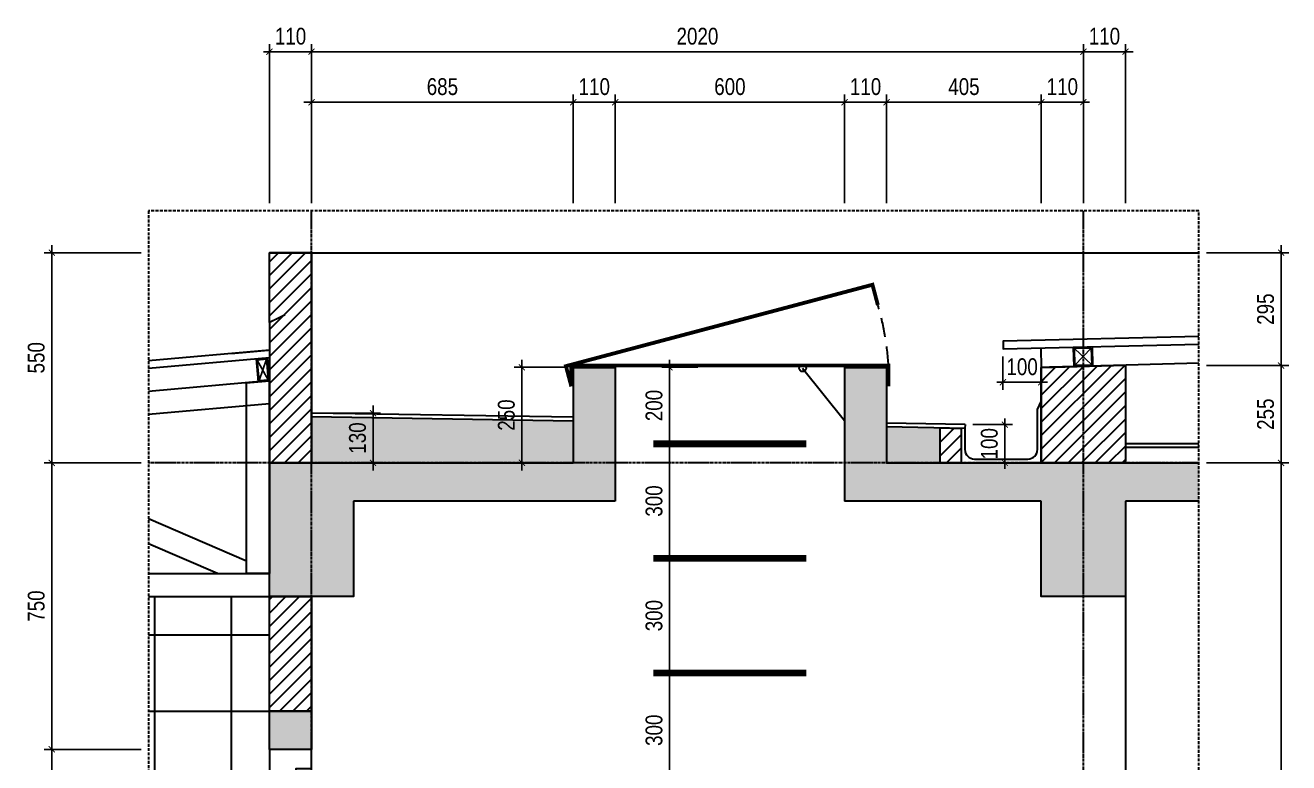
# Model space of a CAD drawing. Header units: millimetres. Extents: x -82962 to 19744, y -138000 to 4535.
# Drawn here: x -7591 to -4284, y -126173 to -124242 of the extents above; entities that cross this region are included whole.
import ezdxf

# ---------------------------------------------------------------- set-up
doc = ezdxf.new("R2010")
doc.units = ezdxf.units.MM
doc.header["$LTSCALE"] = 1000
doc.header["$MEASUREMENT"] = 0
doc.header["$PDMODE"] = 3
doc.linetypes.add('CENTER2', pattern=[1.125, 0.75, -0.125, 0.125, -0.125])
doc.linetypes.add('HIDDEN', pattern=[0.375, 0.25, -0.125])
doc.layers.get('0').update_dxf_attribs({"lineweight": 30})
doc.layers.get('DEFPOINTS').update_dxf_attribs({"color": 4, "lineweight": 30})
doc.layers.add('net-vatlieu', color=250, linetype='Continuous')
doc.layers.add('THEP', color=30, linetype='Continuous')
doc.layers.add('THAY', color=4, linetype='Continuous', lineweight=30)
doc.styles.add('dim', font='arial.ttf', dxfattribs={"width": 0.8})
doc.dimstyles.new('1-100-100', dxfattribs={"dimscale": 0, "dimtxt": 2.2, "dimasz": 0.8, "dimexe": 1, "dimexo": 1, "dimgap": 0.9, "dimtad": 1, "dimdec": 0, "dimzin": 0, "dimdsep": 46, "dimtxsty": 'dim', "dimblk1": 'ARCHTICK', "dimblk2": 'ARCHTICK', "dimsah": 1, "dimcen": 1, "dimdle": 1, "dimclrd": 256, "dimclre": 256, "dimclrt": 1, "dimadec": 0, "dimazin": 0, "dimtfac": 0.0001, "dimtdec": 0, "dimtix": 1, "dimtmove": 2, "dimatfit": 3, "dimldrblk": 'DOT', "dimfxl": 100, "dimtolj": 1, "dimtzin": 0, "dimarcsym": 0})

# ---------------------------------------------------------------- blocks, each defined once
blk = doc.blocks.new('50x50')
at = {"layer": 'net-vatlieu', "ltscale": 0.2}
for points in [[(-106111.3, -122592.4), (-106067.3, -122636.4)], [(-106067.3, -122592.4), (-106111.3, -122636.4)]]:
    blk.add_lwpolyline(points, dxfattribs=at)
at = {"layer": 'THEP', "ltscale": 0.2}
blk.add_lwpolyline([(-106114.3, -122639.4), (-106114.3, -122589.4)], dxfattribs=at)
for points in [[(-106114.3, -122589.4), (-106064.3, -122589.4), (-106064.3, -122639.4), (-106114.3, -122639.4)], [(-106111.3, -122592.4), (-106067.3, -122592.4), (-106067.3, -122636.4), (-106111.3, -122636.4)]]:
    blk.add_lwpolyline(points, close=True, dxfattribs=at)
blk = doc.blocks.new('thep 30x60')
at = {"layer": 'net-vatlieu', "ltscale": 0.2}
for points in [[(-28682.6, -43525.4), (-28653.8, -43474)], [(-28677.7, -43471.8), (-28658.7, -43527.5)]]:
    blk.add_lwpolyline(points, dxfattribs=at)
at = {"layer": 'THEP', "ltscale": 0.2}
for points in [[(-28650.6, -43471.2), (-28680.5, -43468.6), (-28685.8, -43528.1), (-28655.9, -43530.8)], [(-28653.8, -43474), (-28677.7, -43471.8), (-28682.6, -43525.4), (-28658.7, -43527.5)]]:
    blk.add_lwpolyline(points, close=True, dxfattribs=at)
blk.add_lwpolyline([(-28656, -43531), (-28650.6, -43471.2)], dxfattribs=at)
blk = doc.blocks.new('_ARCHTICK')
at = {"color": 0, "linetype": 'ByBlock', "const_width": 0.15}
blk.add_lwpolyline([(-0.5, -0.5), (0.5, 0.5)], dxfattribs=at)
blk = doc.blocks.new('*D1108')
at = {"layer": 'DEFPOINTS', "color": 0, "ltscale": 0.2, "transparency": 16777216}
for p in [(-7521.4, -126137.7), (-7267.8, -126137.7), (-7267.8, -128337.7)]:
    blk.add_point(p, dxfattribs=at)
at = {"layer": 'THAY', "lineweight": -2, "ltscale": 0.2, "transparency": 16777216}
for p, q in [((-7521.4, -128357.7), (-7521.4, -126117.7)), ((-7287.8, -126137.7), (-7541.4, -126137.7)), ((-7287.8, -128337.7), (-7541.4, -128337.7))]:
    blk.add_line(p, q, dxfattribs=at)
at = {"layer": 'THAY', "lineweight": -2, "ltscale": 0.2, "transparency": 16777216, "xscale": 16.00000000000008, "yscale": 16.00000000000008, "zscale": 16.00000000000008}
for p, rotation in [((-7521.4, -126137.7), 90), ((-7521.4, -128337.7), 270)]:
    blk.add_blockref('_ARCHTICK', p, dxfattribs=dict(at, rotation=rotation))
at = {"layer": 'THAY', "color": 1, "ltscale": 0.2, "transparency": 16777216, "insert": (-7561.9, -127237.7), "char_height": 44, "attachment_point": 5, "rotation": 90, "style": 'dim'}
blk.add_mtext('\\A1;2200', dxfattribs=at)
blk = doc.blocks.new('_DOT')
at = {"color": 0, "linetype": 'ByBlock', "ltscale": 10}
blk.add_line((-0.5, 0), (-1, 0), dxfattribs=at)
at = {"color": 0, "linetype": 'ByBlock', "ltscale": 10, "const_width": 0.5}
blk.add_lwpolyline([(-0.25, 0, 1), (0.25, 0, 1)], format="xyb", close=True, dxfattribs=at)
blk = doc.blocks.new('*D1109')
at = {"layer": 'DEFPOINTS', "color": 0, "ltscale": 0.2, "transparency": 16777216}
for p in [(-7521.4, -125387.7), (-7267.8, -125387.7), (-7267.8, -126137.7)]:
    blk.add_point(p, dxfattribs=at)
at = {"layer": 'THAY', "lineweight": -2, "ltscale": 0.2, "transparency": 16777216}
for p, q in [((-7287.8, -125387.7), (-7541.4, -125387.7)), ((-7521.4, -126157.7), (-7521.4, -125367.7)), ((-7287.8, -126137.7), (-7541.4, -126137.7))]:
    blk.add_line(p, q, dxfattribs=at)
at = {"layer": 'THAY', "lineweight": -2, "ltscale": 0.2, "transparency": 16777216, "xscale": 16.00000000000008, "yscale": 16.00000000000008, "zscale": 16.00000000000008}
for p, rotation in [((-7521.4, -125387.7), 90), ((-7521.4, -126137.7), 270)]:
    blk.add_blockref('_ARCHTICK', p, dxfattribs=dict(at, rotation=rotation))
at = {"layer": 'THAY', "color": 1, "ltscale": 0.2, "transparency": 16777216, "insert": (-7561.9, -125762.7), "char_height": 44, "attachment_point": 5, "rotation": 90, "style": 'dim'}
blk.add_mtext('\\A1;750', dxfattribs=at)
blk = doc.blocks.new('*D1110')
at = {"layer": 'DEFPOINTS', "color": 0, "ltscale": 0.2, "transparency": 16777216}
for p in [(-7521.4, -124837.7), (-7267.8, -124837.7), (-7267.8, -125387.7)]:
    blk.add_point(p, dxfattribs=at)
at = {"layer": 'THAY', "lineweight": -2, "ltscale": 0.2, "transparency": 16777216}
for p, q in [((-7521.4, -125407.7), (-7521.4, -124817.7)), ((-7287.8, -124837.7), (-7541.4, -124837.7)), ((-7287.8, -125387.7), (-7541.4, -125387.7))]:
    blk.add_line(p, q, dxfattribs=at)
at = {"layer": 'THAY', "lineweight": -2, "ltscale": 0.2, "transparency": 16777216, "xscale": 16.00000000000008, "yscale": 16.00000000000008, "zscale": 16.00000000000008}
for p, rotation in [((-7521.4, -124837.7), 90), ((-7521.4, -125387.7), 270)]:
    blk.add_blockref('_ARCHTICK', p, dxfattribs=dict(at, rotation=rotation))
at = {"layer": 'THAY', "color": 1, "ltscale": 0.2, "transparency": 16777216, "insert": (-7561.9, -125112.7), "char_height": 44, "attachment_point": 5, "rotation": 90, "style": 'dim'}
blk.add_mtext('\\A1;550', dxfattribs=at)
blk = doc.blocks.new('*D1112')
at = {"layer": 'DEFPOINTS', "color": 0, "ltscale": 0.2, "transparency": 16777216}
for p in [(-4519.6, -125387.7), (-4304, -125387.7), (-4519.6, -128337.7)]:
    blk.add_point(p, dxfattribs=at)
at = {"layer": 'THAY', "lineweight": -2, "ltscale": 0.2, "transparency": 16777216}
for p, q in [((-4499.6, -125387.7), (-4284, -125387.7)), ((-4304, -128357.7), (-4304, -125367.7)), ((-4499.6, -128337.7), (-4284, -128337.7))]:
    blk.add_line(p, q, dxfattribs=at)
at = {"layer": 'THAY', "lineweight": -2, "ltscale": 0.2, "transparency": 16777216, "xscale": 16.00000000000008, "yscale": 16.00000000000008, "zscale": 16.00000000000008}
for p, rotation in [((-4304, -125387.7), 90), ((-4304, -128337.7), 270)]:
    blk.add_blockref('_ARCHTICK', p, dxfattribs=dict(at, rotation=rotation))
at = {"layer": 'THAY', "color": 1, "ltscale": 0.2, "transparency": 16777216, "insert": (-4344.5, -126862.7), "char_height": 44, "attachment_point": 5, "rotation": 90, "style": 'dim'}
blk.add_mtext('\\A1;2950', dxfattribs=at)
blk = doc.blocks.new('*D1113')
at = {"layer": 'DEFPOINTS', "color": 0, "ltscale": 0.2, "transparency": 16777216}
for p in [(-4519.6, -125133), (-4304, -125133), (-4519.6, -125387.7)]:
    blk.add_point(p, dxfattribs=at)
at = {"layer": 'THAY', "lineweight": -2, "ltscale": 0.2, "transparency": 16777216}
for p, q in [((-4304, -125407.7), (-4304, -125113)), ((-4499.6, -125133), (-4284, -125133)), ((-4499.6, -125387.7), (-4284, -125387.7))]:
    blk.add_line(p, q, dxfattribs=at)
at = {"layer": 'THAY', "lineweight": -2, "ltscale": 0.2, "transparency": 16777216, "xscale": 16.00000000000008, "yscale": 16.00000000000008, "zscale": 16.00000000000008}
for p, rotation in [((-4304, -125133), 90), ((-4304, -125387.7), 270)]:
    blk.add_blockref('_ARCHTICK', p, dxfattribs=dict(at, rotation=rotation))
at = {"layer": 'THAY', "color": 1, "ltscale": 0.2, "transparency": 16777216, "insert": (-4344.5, -125260.4), "char_height": 44, "attachment_point": 5, "rotation": 90, "style": 'dim'}
blk.add_mtext('\\A1;255', dxfattribs=at)
blk = doc.blocks.new('*D1114')
at = {"layer": 'DEFPOINTS', "color": 0, "ltscale": 0.2, "transparency": 16777216}
for p in [(-5131.2, -125287.7), (-5027, -125287.7), (-5141.5, -125387.7)]:
    blk.add_point(p, dxfattribs=at)
at = {"layer": 'THAY', "lineweight": -2, "ltscale": 0.2, "transparency": 16777216}
for p, q in [((-5111.2, -125287.7), (-5007, -125287.7)), ((-5027, -125287.7), (-5027, -125271.7)), ((-5027, -125387.7), (-5027, -125287.7)), ((-5121.5, -125387.7), (-5007, -125387.7)), ((-5027, -125387.7), (-5027, -125403.7))]:
    blk.add_line(p, q, dxfattribs=at)
at = {"layer": 'THAY', "lineweight": -2, "ltscale": 0.2, "transparency": 16777216, "xscale": 16.00000000000008, "yscale": 16.00000000000008, "zscale": 16.00000000000008}
for p, rotation in [((-5027, -125287.7), 270), ((-5027, -125387.7), 90)]:
    blk.add_blockref('_ARCHTICK', p, dxfattribs=dict(at, rotation=rotation))
at = {"layer": 'THAY', "color": 1, "ltscale": 0.2, "transparency": 16777216, "insert": (-5067.5, -125337.7), "char_height": 44, "attachment_point": 5, "rotation": 90, "style": 'dim'}
blk.add_mtext('\\A1;100', dxfattribs=at)
blk = doc.blocks.new('*D1115')
at = {"layer": 'DEFPOINTS', "color": 0, "ltscale": 0.2, "transparency": 16777216}
for p in [(-6839.5, -125257.8), (-6680.6, -125257.8), (-6841.5, -125387.7)]:
    blk.add_point(p, dxfattribs=at)
at = {"layer": 'THAY', "lineweight": -2, "ltscale": 0.2, "transparency": 16777216}
for p, q in [((-6819.5, -125257.8), (-6660.6, -125257.8)), ((-6680.6, -125407.7), (-6680.6, -125237.8)), ((-6821.5, -125387.7), (-6660.6, -125387.7))]:
    blk.add_line(p, q, dxfattribs=at)
at = {"layer": 'THAY', "lineweight": -2, "ltscale": 0.2, "transparency": 16777216, "xscale": 16.00000000000008, "yscale": 16.00000000000008, "zscale": 16.00000000000008}
for p, rotation in [((-6680.6, -125257.8), 90), ((-6680.6, -125387.7), 270)]:
    blk.add_blockref('_ARCHTICK', p, dxfattribs=dict(at, rotation=rotation))
at = {"layer": 'THAY', "color": 1, "ltscale": 0.2, "transparency": 16777216, "insert": (-6721.1, -125322.8), "char_height": 44, "attachment_point": 5, "rotation": 90, "style": 'dim'}
blk.add_mtext('\\A1;130', dxfattribs=at)
blk = doc.blocks.new('*D1123')
at = {"layer": 'DEFPOINTS', "color": 0, "ltscale": 0.2, "transparency": 16777216}
for p in [(-5904.5, -125937.7), (-5710.5, -125937.7), (-5710.5, -126237.7)]:
    blk.add_point(p, dxfattribs=at)
at = {"layer": 'THAY', "lineweight": -2, "ltscale": 0.2, "transparency": 16777216}
for p, q in [((-5904.5, -126257.7), (-5904.5, -125917.7)), ((-5730.5, -125937.7), (-5924.5, -125937.7)), ((-5730.5, -126237.7), (-5924.5, -126237.7))]:
    blk.add_line(p, q, dxfattribs=at)
at = {"layer": 'THAY', "lineweight": -2, "ltscale": 0.2, "transparency": 16777216, "xscale": 16.00000000000008, "yscale": 16.00000000000008, "zscale": 16.00000000000008}
for p, rotation in [((-5904.5, -125937.7), 90), ((-5904.5, -126237.7), 270)]:
    blk.add_blockref('_ARCHTICK', p, dxfattribs=dict(at, rotation=rotation))
at = {"layer": 'THAY', "color": 1, "ltscale": 0.2, "transparency": 16777216, "insert": (-5945, -126087.7), "char_height": 44, "attachment_point": 5, "rotation": 90, "style": 'dim'}
blk.add_mtext('\\A1;300', dxfattribs=at)
blk = doc.blocks.new('*D1124')
at = {"layer": 'DEFPOINTS', "color": 0, "ltscale": 0.2, "transparency": 16777216}
for p in [(-5904.5, -125637.7), (-5710.5, -125637.7), (-5710.5, -125937.7)]:
    blk.add_point(p, dxfattribs=at)
at = {"layer": 'THAY', "lineweight": -2, "ltscale": 0.2, "transparency": 16777216}
for p, q in [((-5904.5, -125957.7), (-5904.5, -125617.7)), ((-5730.5, -125637.7), (-5924.5, -125637.7)), ((-5730.5, -125937.7), (-5924.5, -125937.7))]:
    blk.add_line(p, q, dxfattribs=at)
at = {"layer": 'THAY', "lineweight": -2, "ltscale": 0.2, "transparency": 16777216, "xscale": 16.00000000000008, "yscale": 16.00000000000008, "zscale": 16.00000000000008}
for p, rotation in [((-5904.5, -125637.7), 90), ((-5904.5, -125937.7), 270)]:
    blk.add_blockref('_ARCHTICK', p, dxfattribs=dict(at, rotation=rotation))
at = {"layer": 'THAY', "color": 1, "ltscale": 0.2, "transparency": 16777216, "insert": (-5945, -125787.7), "char_height": 44, "attachment_point": 5, "rotation": 90, "style": 'dim'}
blk.add_mtext('\\A1;300', dxfattribs=at)
blk = doc.blocks.new('*D1125')
at = {"layer": 'DEFPOINTS', "color": 0, "ltscale": 0.2, "transparency": 16777216}
for p in [(-5904.5, -125337.7), (-5710.5, -125337.7), (-5710.5, -125637.7)]:
    blk.add_point(p, dxfattribs=at)
at = {"layer": 'THAY', "lineweight": -2, "ltscale": 0.2, "transparency": 16777216}
for p, q in [((-5904.5, -125657.7), (-5904.5, -125317.7)), ((-5730.5, -125337.7), (-5924.5, -125337.7)), ((-5730.5, -125637.7), (-5924.5, -125637.7))]:
    blk.add_line(p, q, dxfattribs=at)
at = {"layer": 'THAY', "lineweight": -2, "ltscale": 0.2, "transparency": 16777216, "xscale": 16.00000000000008, "yscale": 16.00000000000008, "zscale": 16.00000000000008}
for p, rotation in [((-5904.5, -125337.7), 90), ((-5904.5, -125637.7), 270)]:
    blk.add_blockref('_ARCHTICK', p, dxfattribs=dict(at, rotation=rotation))
at = {"layer": 'THAY', "color": 1, "ltscale": 0.2, "transparency": 16777216, "insert": (-5945, -125487.7), "char_height": 44, "attachment_point": 5, "rotation": 90, "style": 'dim'}
blk.add_mtext('\\A1;300', dxfattribs=at)
blk = doc.blocks.new('*D1126')
at = {"layer": 'DEFPOINTS', "color": 0, "ltscale": 0.2, "transparency": 16777216}
for p in [(-5904.5, -125137.7), (-5810.5, -125137.7), (-5710.5, -125337.7)]:
    blk.add_point(p, dxfattribs=at)
at = {"layer": 'THAY', "lineweight": -2, "ltscale": 0.2, "transparency": 16777216}
for p, q in [((-5904.5, -125357.7), (-5904.5, -125117.7)), ((-5830.5, -125137.7), (-5924.5, -125137.7)), ((-5730.5, -125337.7), (-5924.5, -125337.7))]:
    blk.add_line(p, q, dxfattribs=at)
at = {"layer": 'THAY', "lineweight": -2, "ltscale": 0.2, "transparency": 16777216, "xscale": 16.00000000000008, "yscale": 16.00000000000008, "zscale": 16.00000000000008}
for p, rotation in [((-5904.5, -125137.7), 90), ((-5904.5, -125337.7), 270)]:
    blk.add_blockref('_ARCHTICK', p, dxfattribs=dict(at, rotation=rotation))
at = {"layer": 'THAY', "color": 1, "ltscale": 0.2, "transparency": 16777216, "insert": (-5945, -125237.7), "char_height": 44, "attachment_point": 5, "rotation": 90, "style": 'dim'}
blk.add_mtext('\\A1;200', dxfattribs=at)
blk = doc.blocks.new('*D1131')
at = {"layer": 'DEFPOINTS', "color": 0, "ltscale": 0.2, "transparency": 16777216}
for p in [(-6156.5, -125137.7), (-6291, -125387.7), (-6156.5, -125387.7)]:
    blk.add_point(p, dxfattribs=at)
at = {"layer": 'THAY', "lineweight": -2, "ltscale": 0.2, "transparency": 16777216}
for p, q in [((-6291, -125117.7), (-6291, -125407.7)), ((-6176.5, -125137.7), (-6311, -125137.7)), ((-6176.5, -125387.7), (-6311, -125387.7))]:
    blk.add_line(p, q, dxfattribs=at)
at = {"layer": 'THAY', "lineweight": -2, "ltscale": 0.2, "transparency": 16777216, "xscale": 16.00000000000008, "yscale": 16.00000000000008, "zscale": 16.00000000000008}
for p, rotation in [((-6291, -125137.7), 90), ((-6291, -125387.7), 270)]:
    blk.add_blockref('_ARCHTICK', p, dxfattribs=dict(at, rotation=rotation))
at = {"layer": 'THAY', "color": 1, "ltscale": 0.2, "transparency": 16777216, "insert": (-6331.5, -125262.7), "char_height": 44, "attachment_point": 5, "rotation": 90, "style": 'dim'}
blk.add_mtext('\\A1;250', dxfattribs=at)
blk = doc.blocks.new('*D1132')
at = {"layer": 'DEFPOINTS', "color": 0, "ltscale": 0.2, "transparency": 16777216}
for p in [(-6841.5, -124311.7), (-6951.5, -124728.2), (-6841.5, -124728.2)]:
    blk.add_point(p, dxfattribs=at)
at = {"layer": 'THAY', "lineweight": -2, "ltscale": 0.2, "transparency": 16777216}
for p, q in [((-6951.5, -124708.2), (-6951.5, -124291.7)), ((-6841.5, -124708.2), (-6841.5, -124291.7)), ((-6951.5, -124311.7), (-6967.5, -124311.7)), ((-6951.5, -124311.7), (-6841.5, -124311.7)), ((-6841.5, -124311.7), (-6825.5, -124311.7))]:
    blk.add_line(p, q, dxfattribs=at)
at = {"layer": 'THAY', "lineweight": -2, "ltscale": 0.2, "transparency": 16777216, "xscale": 16.00000000000008, "yscale": 16.00000000000008, "zscale": 16.00000000000008}
blk.add_blockref('_ARCHTICK', (-6951.5, -124311.7), dxfattribs=at)
at = {"layer": 'THAY', "lineweight": -2, "ltscale": 0.2, "transparency": 16777216, "xscale": 16.00000000000008, "yscale": 16.00000000000008, "zscale": 16.00000000000008, "rotation": 180}
blk.add_blockref('_ARCHTICK', (-6841.5, -124311.7), dxfattribs=at)
at = {"layer": 'THAY', "color": 1, "ltscale": 0.2, "transparency": 16777216, "insert": (-6896.5, -124271.2), "char_height": 44, "attachment_point": 5, "style": 'dim'}
blk.add_mtext('\\A1;110', dxfattribs=at)
blk = doc.blocks.new('*D1133')
at = {"layer": 'DEFPOINTS', "color": 0, "ltscale": 0.2, "transparency": 16777216}
for p in [(-6156.5, -124443.7), (-6841.5, -124728.2), (-6156.5, -124728.2)]:
    blk.add_point(p, dxfattribs=at)
at = {"layer": 'THAY', "lineweight": -2, "ltscale": 0.2, "transparency": 16777216}
for p, q in [((-6841.5, -124708.2), (-6841.5, -124423.7)), ((-6156.5, -124708.2), (-6156.5, -124423.7)), ((-6861.5, -124443.7), (-6136.5, -124443.7))]:
    blk.add_line(p, q, dxfattribs=at)
at = {"layer": 'THAY', "lineweight": -2, "ltscale": 0.2, "transparency": 16777216, "xscale": 16.00000000000008, "yscale": 16.00000000000008, "zscale": 16.00000000000008, "rotation": 180}
blk.add_blockref('_ARCHTICK', (-6841.5, -124443.7), dxfattribs=at)
at = {"layer": 'THAY', "lineweight": -2, "ltscale": 0.2, "transparency": 16777216, "xscale": 16.00000000000008, "yscale": 16.00000000000008, "zscale": 16.00000000000008}
blk.add_blockref('_ARCHTICK', (-6156.5, -124443.7), dxfattribs=at)
at = {"layer": 'THAY', "color": 1, "ltscale": 0.2, "transparency": 16777216, "insert": (-6499, -124403.2), "char_height": 44, "attachment_point": 5, "style": 'dim'}
blk.add_mtext('\\A1;685', dxfattribs=at)
blk = doc.blocks.new('*D1134')
at = {"layer": 'DEFPOINTS', "color": 0, "ltscale": 0.2, "transparency": 16777216}
for p in [(-6046.5, -124443.7), (-6156.5, -124728.2), (-6046.5, -124728.2)]:
    blk.add_point(p, dxfattribs=at)
at = {"layer": 'THAY', "lineweight": -2, "ltscale": 0.2, "transparency": 16777216}
for p, q in [((-6156.5, -124708.2), (-6156.5, -124423.7)), ((-6046.5, -124708.2), (-6046.5, -124423.7)), ((-6156.5, -124443.7), (-6172.5, -124443.7)), ((-6156.5, -124443.7), (-6046.5, -124443.7)), ((-6046.5, -124443.7), (-6030.5, -124443.7))]:
    blk.add_line(p, q, dxfattribs=at)
at = {"layer": 'THAY', "lineweight": -2, "ltscale": 0.2, "transparency": 16777216, "xscale": 16.00000000000008, "yscale": 16.00000000000008, "zscale": 16.00000000000008}
blk.add_blockref('_ARCHTICK', (-6156.5, -124443.7), dxfattribs=at)
at = {"layer": 'THAY', "lineweight": -2, "ltscale": 0.2, "transparency": 16777216, "xscale": 16.00000000000008, "yscale": 16.00000000000008, "zscale": 16.00000000000008, "rotation": 180}
blk.add_blockref('_ARCHTICK', (-6046.5, -124443.7), dxfattribs=at)
at = {"layer": 'THAY', "color": 1, "ltscale": 0.2, "transparency": 16777216, "insert": (-6101.5, -124403.2), "char_height": 44, "attachment_point": 5, "style": 'dim'}
blk.add_mtext('\\A1;110', dxfattribs=at)
blk = doc.blocks.new('*D1135')
at = {"layer": 'DEFPOINTS', "color": 0, "ltscale": 0.2, "transparency": 16777216}
for p in [(-5446.5, -124443.7), (-6046.5, -124728.2), (-5446.5, -124728.2)]:
    blk.add_point(p, dxfattribs=at)
at = {"layer": 'THAY', "lineweight": -2, "ltscale": 0.2, "transparency": 16777216}
for p, q in [((-6046.5, -124708.2), (-6046.5, -124423.7)), ((-5446.5, -124708.2), (-5446.5, -124423.7)), ((-6066.5, -124443.7), (-5426.5, -124443.7))]:
    blk.add_line(p, q, dxfattribs=at)
at = {"layer": 'THAY', "lineweight": -2, "ltscale": 0.2, "transparency": 16777216, "xscale": 16.00000000000008, "yscale": 16.00000000000008, "zscale": 16.00000000000008, "rotation": 180}
blk.add_blockref('_ARCHTICK', (-6046.5, -124443.7), dxfattribs=at)
at = {"layer": 'THAY', "lineweight": -2, "ltscale": 0.2, "transparency": 16777216, "xscale": 16.00000000000008, "yscale": 16.00000000000008, "zscale": 16.00000000000008}
blk.add_blockref('_ARCHTICK', (-5446.5, -124443.7), dxfattribs=at)
at = {"layer": 'THAY', "color": 1, "ltscale": 0.2, "transparency": 16777216, "insert": (-5746.5, -124403.2), "char_height": 44, "attachment_point": 5, "style": 'dim'}
blk.add_mtext('\\A1;600', dxfattribs=at)
blk = doc.blocks.new('*D1136')
at = {"layer": 'DEFPOINTS', "color": 0, "ltscale": 0.2, "transparency": 16777216}
for p in [(-5336.5, -124443.7), (-5446.5, -124728.2), (-5336.5, -124728.2)]:
    blk.add_point(p, dxfattribs=at)
at = {"layer": 'THAY', "lineweight": -2, "ltscale": 0.2, "transparency": 16777216}
for p, q in [((-5446.5, -124708.2), (-5446.5, -124423.7)), ((-5336.5, -124708.2), (-5336.5, -124423.7)), ((-5446.5, -124443.7), (-5462.5, -124443.7)), ((-5446.5, -124443.7), (-5336.5, -124443.7)), ((-5336.5, -124443.7), (-5320.5, -124443.7))]:
    blk.add_line(p, q, dxfattribs=at)
at = {"layer": 'THAY', "lineweight": -2, "ltscale": 0.2, "transparency": 16777216, "xscale": 16.00000000000008, "yscale": 16.00000000000008, "zscale": 16.00000000000008}
blk.add_blockref('_ARCHTICK', (-5446.5, -124443.7), dxfattribs=at)
at = {"layer": 'THAY', "lineweight": -2, "ltscale": 0.2, "transparency": 16777216, "xscale": 16.00000000000008, "yscale": 16.00000000000008, "zscale": 16.00000000000008, "rotation": 180}
blk.add_blockref('_ARCHTICK', (-5336.5, -124443.7), dxfattribs=at)
at = {"layer": 'THAY', "color": 1, "ltscale": 0.2, "transparency": 16777216, "insert": (-5391.5, -124403.2), "char_height": 44, "attachment_point": 5, "style": 'dim'}
blk.add_mtext('\\A1;110', dxfattribs=at)
blk = doc.blocks.new('*D1137')
at = {"layer": 'DEFPOINTS', "color": 0, "ltscale": 0.2, "transparency": 16777216}
for p in [(-4931.5, -124443.7), (-5336.5, -124728.2), (-4931.5, -124728.2)]:
    blk.add_point(p, dxfattribs=at)
at = {"layer": 'THAY', "lineweight": -2, "ltscale": 0.2, "transparency": 16777216}
for p, q in [((-5336.5, -124708.2), (-5336.5, -124423.7)), ((-4931.5, -124708.2), (-4931.5, -124423.7)), ((-5356.5, -124443.7), (-4911.5, -124443.7))]:
    blk.add_line(p, q, dxfattribs=at)
at = {"layer": 'THAY', "lineweight": -2, "ltscale": 0.2, "transparency": 16777216, "xscale": 16.00000000000008, "yscale": 16.00000000000008, "zscale": 16.00000000000008, "rotation": 180}
blk.add_blockref('_ARCHTICK', (-5336.5, -124443.7), dxfattribs=at)
at = {"layer": 'THAY', "lineweight": -2, "ltscale": 0.2, "transparency": 16777216, "xscale": 16.00000000000008, "yscale": 16.00000000000008, "zscale": 16.00000000000008}
blk.add_blockref('_ARCHTICK', (-4931.5, -124443.7), dxfattribs=at)
at = {"layer": 'THAY', "color": 1, "ltscale": 0.2, "transparency": 16777216, "insert": (-5134, -124403.2), "char_height": 44, "attachment_point": 5, "style": 'dim'}
blk.add_mtext('\\A1;405', dxfattribs=at)
blk = doc.blocks.new('*D1138')
at = {"layer": 'DEFPOINTS', "color": 0, "ltscale": 0.2, "transparency": 16777216}
for p in [(-4821.5, -124443.7), (-4931.5, -124728.2), (-4821.5, -124728.2)]:
    blk.add_point(p, dxfattribs=at)
at = {"layer": 'THAY', "lineweight": -2, "ltscale": 0.2, "transparency": 16777216}
for p, q in [((-4931.5, -124708.2), (-4931.5, -124423.7)), ((-4821.5, -124708.2), (-4821.5, -124423.7)), ((-4931.5, -124443.7), (-4947.5, -124443.7)), ((-4931.5, -124443.7), (-4821.5, -124443.7)), ((-4821.5, -124443.7), (-4805.5, -124443.7))]:
    blk.add_line(p, q, dxfattribs=at)
at = {"layer": 'THAY', "lineweight": -2, "ltscale": 0.2, "transparency": 16777216, "xscale": 16.00000000000008, "yscale": 16.00000000000008, "zscale": 16.00000000000008}
blk.add_blockref('_ARCHTICK', (-4931.5, -124443.7), dxfattribs=at)
at = {"layer": 'THAY', "lineweight": -2, "ltscale": 0.2, "transparency": 16777216, "xscale": 16.00000000000008, "yscale": 16.00000000000008, "zscale": 16.00000000000008, "rotation": 180}
blk.add_blockref('_ARCHTICK', (-4821.5, -124443.7), dxfattribs=at)
at = {"layer": 'THAY', "color": 1, "ltscale": 0.2, "transparency": 16777216, "insert": (-4876.5, -124403.2), "char_height": 44, "attachment_point": 5, "style": 'dim'}
blk.add_mtext('\\A1;110', dxfattribs=at)
blk = doc.blocks.new('*D1139')
at = {"layer": 'DEFPOINTS', "color": 0, "ltscale": 0.2, "transparency": 16777216}
for p in [(-4711.1, -124311.7), (-4821.5, -124728.2), (-4711.1, -124728.2)]:
    blk.add_point(p, dxfattribs=at)
at = {"layer": 'THAY', "lineweight": -2, "ltscale": 0.2, "transparency": 16777216}
for p, q in [((-4821.5, -124708.2), (-4821.5, -124291.7)), ((-4711.1, -124708.2), (-4711.1, -124291.7)), ((-4841.5, -124311.7), (-4691.1, -124311.7))]:
    blk.add_line(p, q, dxfattribs=at)
at = {"layer": 'THAY', "lineweight": -2, "ltscale": 0.2, "transparency": 16777216, "xscale": 16.00000000000008, "yscale": 16.00000000000008, "zscale": 16.00000000000008, "rotation": 180}
blk.add_blockref('_ARCHTICK', (-4821.5, -124311.7), dxfattribs=at)
at = {"layer": 'THAY', "lineweight": -2, "ltscale": 0.2, "transparency": 16777216, "xscale": 16.00000000000008, "yscale": 16.00000000000008, "zscale": 16.00000000000008}
blk.add_blockref('_ARCHTICK', (-4711.1, -124311.7), dxfattribs=at)
at = {"layer": 'THAY', "color": 1, "ltscale": 0.2, "transparency": 16777216, "insert": (-4766.3, -124271.2), "char_height": 44, "attachment_point": 5, "style": 'dim'}
blk.add_mtext('\\A1;110', dxfattribs=at)
blk = doc.blocks.new('*D1140')
at = {"layer": 'DEFPOINTS', "color": 0, "ltscale": 0.2, "transparency": 16777216}
for p in [(-6841.5, -124311.7), (-6841.5, -124728.2), (-4821.5, -124728.2)]:
    blk.add_point(p, dxfattribs=at)
at = {"layer": 'THAY', "lineweight": -2, "ltscale": 0.2, "transparency": 16777216}
for p, q in [((-6841.5, -124708.2), (-6841.5, -124291.7)), ((-4821.5, -124708.2), (-4821.5, -124291.7)), ((-4801.5, -124311.7), (-6861.5, -124311.7))]:
    blk.add_line(p, q, dxfattribs=at)
at = {"layer": 'THAY', "lineweight": -2, "ltscale": 0.2, "transparency": 16777216, "xscale": 16.00000000000008, "yscale": 16.00000000000008, "zscale": 16.00000000000008, "rotation": 180}
blk.add_blockref('_ARCHTICK', (-6841.5, -124311.7), dxfattribs=at)
at = {"layer": 'THAY', "lineweight": -2, "ltscale": 0.2, "transparency": 16777216, "xscale": 16.00000000000008, "yscale": 16.00000000000008, "zscale": 16.00000000000008}
blk.add_blockref('_ARCHTICK', (-4821.5, -124311.7), dxfattribs=at)
at = {"layer": 'THAY', "color": 1, "ltscale": 0.2, "transparency": 16777216, "insert": (-5831.5, -124271.2), "char_height": 44, "attachment_point": 5, "style": 'dim'}
blk.add_mtext('\\A1;2020', dxfattribs=at)
blk = doc.blocks.new('*D1173')
at = {"layer": 'DEFPOINTS', "color": 0, "ltscale": 0.2, "transparency": 16777216}
for p in [(-4519.6, -124837.7), (-4304, -124837.7), (-4519.6, -125133)]:
    blk.add_point(p, dxfattribs=at)
at = {"layer": 'THAY', "lineweight": -2, "ltscale": 0.2, "transparency": 16777216}
for p, q in [((-4304, -125153), (-4304, -124817.7)), ((-4499.6, -124837.7), (-4284, -124837.7)), ((-4499.6, -125133), (-4284, -125133))]:
    blk.add_line(p, q, dxfattribs=at)
at = {"layer": 'THAY', "lineweight": -2, "ltscale": 0.2, "transparency": 16777216, "xscale": 16.00000000000009, "yscale": 16.00000000000009, "zscale": 16.00000000000009}
for p, rotation in [((-4304, -124837.7), 90), ((-4304, -125133), 270)]:
    blk.add_blockref('_ARCHTICK', p, dxfattribs=dict(at, rotation=rotation))
at = {"layer": 'THAY', "color": 1, "ltscale": 0.2, "transparency": 16777216, "insert": (-4344.5, -124985.4), "char_height": 44, "attachment_point": 5, "rotation": 90, "style": 'dim'}
blk.add_mtext('\\A1;295', dxfattribs=at)
blk = doc.blocks.new('*D1174')
at = {"layer": 'DEFPOINTS', "color": 0, "ltscale": 0.2, "transparency": 16777216}
for p in [(-5032, -125089.1), (-4931.5, -125137.7), (-5032, -125176.8)]:
    blk.add_point(p, dxfattribs=at)
at = {"layer": 'THAY', "lineweight": -2, "ltscale": 0.2, "transparency": 16777216}
for p, q in [((-5032, -125109.1), (-5032, -125196.8)), ((-4931.5, -125157.7), (-4931.5, -125196.8)), ((-5032, -125176.8), (-5048, -125176.8)), ((-4931.5, -125176.8), (-5032, -125176.8)), ((-4931.5, -125176.8), (-4915.5, -125176.8))]:
    blk.add_line(p, q, dxfattribs=at)
at = {"layer": 'THAY', "lineweight": -2, "ltscale": 0.2, "transparency": 16777216, "xscale": 16.00000000000009, "yscale": 16.00000000000009, "zscale": 16.00000000000009}
blk.add_blockref('_ARCHTICK', (-5032, -125176.8), dxfattribs=at)
at = {"layer": 'THAY', "lineweight": -2, "ltscale": 0.2, "transparency": 16777216, "xscale": 16.00000000000009, "yscale": 16.00000000000009, "zscale": 16.00000000000009, "rotation": 180}
blk.add_blockref('_ARCHTICK', (-4931.5, -125176.8), dxfattribs=at)
at = {"layer": 'THAY', "color": 1, "ltscale": 0.2, "transparency": 16777216, "insert": (-4981.8, -125136.4), "char_height": 44, "attachment_point": 5, "style": 'dim'}
blk.add_mtext('\\A1;100', dxfattribs=at)

msp = doc.modelspace()

# ---------------------------------------------------------------- hatches: boundary and pattern name
at = {"layer": 'THAY', "ltscale": 0.2}
h = msp.add_hatch(dxfattribs=at)
h.set_pattern_fill('ANSI31', color=256, scale=200, style=0)
h.paths.add_polyline_path([(-6841.53894, -124837.73937), (-6951.53894, -124837.73937), (-6951.53894, -125020.02222), (-6951.53894, -125092.65858), (-6951.53894, -125267.42864), (-6951.53894, -125387.73937), (-6841.53894, -125387.73937)])
h.paths.add_polyline_path([(-6841.53894, -125737.73937), (-6951.53894, -125737.73937), (-6951.53894, -126037.73937), (-6841.53894, -126037.73937)])
at = {"layer": 'THAY', "linetype": 'Continuous'}
h = msp.add_hatch(color=256, dxfattribs=at)
h.paths.add_polyline_path([(-4711.53894, -125487.73937), (-4519.56298, -125487.73937), (-4519.56298, -125387.73937), (-4821.53894, -125387.73937), (-4821.53894, -125737.73937), (-4711.53894, -125737.73937)])
h.paths.add_polyline_path([(-4821.53894, -125387.73937), (-4931.53894, -125387.73937), (-5336.53894, -125387.73937), (-5446.53894, -125387.73937), (-5446.53894, -125487.73937), (-4931.53894, -125487.73937), (-4931.53894, -125737.73937), (-4821.53894, -125737.73937)])
h.paths.add_polyline_path([(-5336.53894, -125137.73937), (-5446.53894, -125137.73937), (-5446.53894, -125387.73937), (-5336.53894, -125387.73937)])
h.paths.add_polyline_path([(-6046.53894, -125137.73937), (-6156.53894, -125137.73937), (-6156.53894, -125387.73937), (-6046.53894, -125387.73937)])
h.paths.add_polyline_path([(-6046.53894, -125387.73937), (-6841.53894, -125387.73937), (-6841.53894, -125737.73937), (-6731.53894, -125737.73937), (-6731.53894, -125487.73937), (-6046.53894, -125487.73937)])
h.paths.add_polyline_path([(-6841.53894, -125387.73937), (-6951.53894, -125387.73937), (-6951.53894, -125737.73937), (-6841.53894, -125737.73937)])
h.paths.add_polyline_path([(-6841.53894, -126037.73937), (-6951.53894, -126037.73937), (-6951.53894, -126137.73937), (-6841.53894, -126137.73937)])
at = {"layer": 'THAY', "ltscale": 0.2}
h = msp.add_hatch(dxfattribs=at)
h.set_pattern_fill('ANSI31', color=256, scale=200, style=0)
h.paths.add_polyline_path([(-4821.53894, -125134.87105), (-4846.53044, -125135.52272), (-4931.53894, -125137.73937), (-4931.53894, -125387.73937), (-4821.53894, -125387.73937)])
h.paths.add_polyline_path([(-4711.13547, -125131.99221), (-4821.53894, -125134.87105), (-4821.53894, -125387.73937), (-4711.53894, -125387.73937)])
h.paths.add_polyline_path([(-5141.53894, -125297.55575), (-5196.53894, -125296.52436), (-5196.53894, -125387.73937), (-5141.53894, -125387.73937)])
h = msp.add_hatch(dxfattribs=at)
h.set_pattern_fill('HONEY', color=256, scale=100, angle=90, style=0, double=1)
h.set_pattern_definition([(90, (-35697.371, -81650.066), (10.8253175, 18.75), [12.5, -25]), (330, (-35697.371, -81650.066), (10.8253176, -18.75), [12.5, -25]), (30, (-35697.371, -81650.066), (21.650635, 4e-08), [-25, 12.5])])
h.paths.add_polyline_path([(-5336.53894, -125293.89902), (-5196.53894, -125296.52436), (-5196.53894, -125387.73937), (-5336.53894, -125387.73937)])
h.paths.add_polyline_path([(-6841.53894, -125267.73937), (-6156.53894, -125278.52202), (-6156.53894, -125387.73937), (-6841.53894, -125387.73937)])
h = msp.add_hatch(dxfattribs=at)
h.set_pattern_fill('_USER', color=256, scale=200, style=0, double=1, pattern_type=0)
h.set_pattern_definition([(180, (-6851.54, -127237.74), (0, 200), []), (90, (-6851.54, -127237.74), (200, 1e-14), [])])
h.paths.add_polyline_path([(-7267.82846, -125737.73937), (-7267.82846, -127237.73937), (-6951.53894, -127237.73937), (-6951.53894, -125737.73937)])

# ---------------------------------------------------------------- linework, layer by layer
at = {"layer": 'THAY', "linetype": 'CENTER2', "ltscale": 0.01}
for p, q in [((-6841.53894, -128801.48198), (-6841.53894, -124728.19281)), ((-4821.53894, -128801.48198), (-4821.53894, -124728.19281))]:
    msp.add_line(p, q, dxfattribs=at)
at = {"layer": 'THAY', "ltscale": 0.2}
for p, q in [((-6841.53894, -124837.73937), (-4519.56298, -124837.73937)), ((-6951.53894, -125020.02222), (-6951.53894, -125267.42864))]:
    msp.add_line(p, q, dxfattribs=at)
at = {"layer": 'THAY', "ltscale": 0.5}
for p, q in [((-6156.53894, -125137.73937), (-6156.53894, -125387.73937)), ((-6046.53894, -125137.73937), (-6046.53894, -125487.73937)), ((-5446.53894, -125137.73937), (-5446.53894, -125487.73937)), ((-5336.53894, -125137.73937), (-5336.53894, -125387.73937))]:
    msp.add_line(p, q, dxfattribs=at)
at = {"layer": 'THAY'}
for p, q in [((-7267.82846, -125677.73937), (-6951.53894, -125677.73937)), ((-7267.82846, -125737.73937), (-6951.53894, -125737.73937)), ((-4711.53894, -125737.73937), (-4711.53894, -128337.73937))]:
    msp.add_line(p, q, dxfattribs=at)
at = {"layer": 'THAY', "linetype": 'HIDDEN', "ltscale": 0.03}
msp.add_lwpolyline([(-4519.56298, -124728.19281), (-7267.82846, -124728.19281), (-7267.82846, -128801.48198), (-4519.56298, -128801.48198)], close=True, dxfattribs=at)
at = {"layer": 'THAY', "color": 1, "linetype": 'HIDDEN', "ltscale": 0.002, "const_width": 5}
for points in [[(-6046.53894, -125137.73937), (-6156.53894, -125137.73937), (-6156.53894, -125387.73937), (-6841.53894, -125387.73937), (-6841.53894, -124837.73937), (-6951.53894, -124837.73937)], [(-4711.13547, -125131.99221), (-4931.53894, -125137.73937), (-4931.53894, -125387.73937), (-5336.53894, -125387.73937), (-5336.53894, -125137.73937), (-5446.53894, -125137.73937)]]:
    msp.add_lwpolyline(points, dxfattribs=at)
at = {"layer": 'THAY', "ltscale": 0.2}
for points in [[(-6951.53894, -125020.02222), (-6951.53894, -124837.73937), (-6841.53894, -124837.73937), (-6841.53894, -125387.73937), (-6951.53894, -125387.73937), (-6951.53894, -125170.02222)], [(-4519.56298, -125056.97305), (-5031.53894, -125069.06649), (-5031.0176, -125089.0597), (-4519.56298, -125076.97985)], [(-6951.53894, -125092.65858), (-7267.82846, -125121.1165)], [(-6951.53894, -125112.73937), (-7267.82846, -125141.1973)], [(-5556.40253, -125139.87954), (-5446.53894, -125276.73683), (-5446.53894, -125296.71374)], [(-4941.53894, -125247.73937), (-4931.53894, -125227.11258)]]:
    msp.add_lwpolyline(points, dxfattribs=at)
at = {"layer": 'THAY', "linetype": 'HIDDEN', "ltscale": 0.02, "const_width": 10}
msp.add_lwpolyline([(-6161.53894, -125187.73937), (-6175.65651, -125134.58211), (-5373.46514, -124921.53515), (-5359.34757, -124974.69241)], dxfattribs=at)
at = {"layer": 'THAY', "ltscale": 0.2}
for points, const_width in [([(-6910.64682, -125000.02222), (-6951.53894, -125020.02222), (-6951.53894, -125092.65858), (-7050.16141, -125101.53207)], 5), ([(-6161.53894, -125187.73937), (-6161.53894, -125132.73937), (-5331.53894, -125132.73937), (-5331.53894, -125187.73937)], 10), ([(-5546.53894, -125337.73937), (-5946.53894, -125337.73937)], 18), ([(-5546.53894, -125637.73937), (-5946.53894, -125637.73937)], 18), ([(-5546.53894, -125937.73937), (-5946.53894, -125937.73937)], 18)]:
    msp.add_lwpolyline(points, dxfattribs=dict(at, const_width=const_width))
at = {"layer": 'THAY', "ltscale": 0.5}
for points in [[(-4932.84228, -125087.75636), (-4931.53894, -125137.73937)], [(-6156.53894, -125137.73937), (-6046.53894, -125137.73937)], [(-5446.53894, -125137.73937), (-5336.53894, -125137.73937)], [(-4519.56298, -125126.99684), (-4931.53894, -125137.73937)], [(-6156.53894, -125268.52202), (-6841.53894, -125257.73937)], [(-6156.53894, -125278.52202), (-6841.53894, -125267.73937)], [(-5131.22674, -125287.74913), (-5336.53894, -125283.89902)], [(-5131.22674, -125287.74913), (-5131.53894, -125297.73937)], [(-5131.22674, -125297.74913), (-5336.53894, -125293.89902)], [(-4519.56298, -125347.73937), (-4711.47583, -125347.73937)], [(-4519.56298, -125337.73937), (-4711.46006, -125337.73937)], [(-6731.53894, -125487.73937), (-6731.53894, -125737.73937), (-6951.53894, -125737.73937), (-6951.53894, -125387.73937), (-6156.53894, -125387.73937)], [(-5336.53894, -125387.73937), (-4519.56298, -125387.73937)], [(-6046.53894, -125487.73937), (-6731.53894, -125487.73937)], [(-4931.53894, -125487.73937), (-5446.53894, -125487.73937)], [(-4711.53894, -125487.73937), (-4711.53894, -125737.73937), (-4931.53894, -125737.73937), (-4931.53894, -125487.73937)], [(-4519.56298, -125487.73937), (-4711.53894, -125487.73937)]]:
    msp.add_lwpolyline(points, dxfattribs=at)
at = {"layer": 'THAY', "ltscale": 0.2}
msp.add_lwpolyline([(-4931.53894, -125137.73937), (-4711.13547, -125131.99221), (-4711.53894, -125387.73937), (-4931.53894, -125387.73937)], close=True, dxfattribs=at)
at = {"layer": 'THAY'}
for points in [[(-6956.91568, -125173.22314), (-7267.82846, -125201.1973)], [(-6951.53894, -125232.98174), (-7267.82846, -125261.43967)], [(-7011.53894, -125645.06539), (-7267.82846, -125534.47127)], [(-7087.25723, -125677.73937), (-7267.82846, -125599.81922)]]:
    msp.add_lwpolyline(points, dxfattribs=at)
msp.add_lwpolyline([(-7011.53894, -125178.13783), (-6951.56057, -125172.74132), (-6951.53894, -125677.73937), (-7011.53894, -125677.73937)], close=True, dxfattribs=at)
at = {"layer": 'THAY', "ltscale": 0.5}
msp.add_lwpolyline([(-5131.53894, -125297.73937), (-5131.53894, -125352.73937, 0.4142135624), (-5106.53894, -125377.73937), (-4966.53894, -125377.73937, 0.4142135624), (-4941.53894, -125352.73937), (-4941.53894, -125247.73937)], format="xyb", dxfattribs=at)
at = {"layer": 'THAY', "linetype": 'Continuous'}
msp.add_lwpolyline([(-4931.53894, -125234.57743), (-4931.53894, -125387.73937)], dxfattribs=at)
for points in [[(-5196.53894, -125295.70812), (-5141.53894, -125297.42687), (-5141.53894, -125387.73937), (-5196.53894, -125387.73937)], [(-6841.53894, -126037.73937), (-6951.53894, -126037.73937), (-6951.53894, -125737.73937), (-6841.53894, -125737.73937)]]:
    msp.add_lwpolyline(points, close=True, dxfattribs=at)
at = {"layer": 'THAY', "linetype": 'CENTER2', "ltscale": 0.01}
msp.add_lwpolyline([(-4519.56298, -125387.73937), (-7267.82846, -125387.73937)], dxfattribs=at)
at = {"layer": 'THAY', "ltscale": 0.5}
msp.add_lwpolyline([(-6951.53894, -126037.73937), (-6841.53894, -126037.73937), (-6841.53894, -126137.73937), (-6951.53894, -126137.73937)], close=True, dxfattribs=at)
at = {"layer": 'THAY', "linetype": 'ByBlock'}
msp.add_lwpolyline([(-6951.53894, -126137.73937), (-6951.53894, -126197.73937), (-6881.53894, -126197.73937), (-6881.53894, -126187.73937), (-6841.53894, -126187.73937), (-6841.53894, -126137.73937)], close=True, dxfattribs=at)
at = {"layer": 'THAY', "ltscale": 0.2}
msp.add_circle((-5556.40253, -125139.87954), 9.08813, dxfattribs=at)
at = {"layer": 'THAY', "linetype": 'HIDDEN', "ltscale": 0.2}
msp.add_arc((-6004.63162, -125169.7012), 674.10677, 3.14315125, 16.81513862, dxfattribs=at)

# ---------------------------------------------------------------- block references
at = {"layer": 'THAY', "xscale": -1, "rotation": 1.493684457511497}
msp.add_blockref('50x50', (-114071.60537, -5302.49979), dxfattribs=at)
at = {"layer": 'THAY', "xscale": -1}
msp.add_blockref('thep 30x60', (-35637.37109, -81644.66735), dxfattribs=at)

# ---------------------------------------------------------------- dimensions: what is measured, and where the dimension line sits
at = {"layer": 'THAY', "ltscale": 0.2}
for base, p1, p2, picture, middle in [((-6841.53894, -124311.67483), (-6951.53894, -124728.19281), (-6841.53894, -124728.19281), '*D1132', (-6896.53894, -124271.20961)), ((-6841.53894, -124311.67483), (-4821.53894, -124728.19281), (-6841.53894, -124728.19281), '*D1140', (-5831.53894, -124271.20961)), ((-4711.13547, -124311.67483), (-4821.53894, -124728.19281), (-4711.13547, -124728.19281), '*D1139', (-4766.3372, -124271.20961)), ((-6156.53894, -124443.67483), (-6841.53894, -124728.19281), (-6156.53894, -124728.19281), '*D1133', (-6499.03894, -124403.20961)), ((-6046.53894, -124443.67483), (-6156.53894, -124728.19281), (-6046.53894, -124728.19281), '*D1134', (-6101.53894, -124403.20961)), ((-5446.53894, -124443.67483), (-6046.53894, -124728.19281), (-5446.53894, -124728.19281), '*D1135', (-5746.53894, -124403.20961)), ((-5336.53894, -124443.67483), (-5446.53894, -124728.19281), (-5336.53894, -124728.19281), '*D1136', (-5391.53894, -124403.20961)), ((-4931.53894, -124443.67483), (-5336.53894, -124728.19281), (-4931.53894, -124728.19281), '*D1137', (-5134.03894, -124403.20961)), ((-4821.53894, -124443.67483), (-4931.53894, -124728.19281), (-4821.53894, -124728.19281), '*D1138', (-4876.53894, -124403.20961)), ((-5032.0176, -125176.8287), (-4931.53894, -125137.73937), (-5032.0176, -125089.0597), '*D1174', (-4981.77827, -125136.36348))]:
    dim = msp.add_linear_dim(base=base, p1=p1, p2=p2, dimstyle='1-100-100', override={"dimscale": 20}, dxfattribs=at)
    dim.commit()
    dim.dimension.update_dxf_attribs({"geometry": picture, "text_midpoint": middle})
for base, p1, p2, picture, middle in [((-7521.39922, -124837.73937), (-7267.82846, -125387.73937), (-7267.82846, -124837.73937), '*D1110', (-7561.86443, -125112.73937)), ((-4304.00826, -124837.73937), (-4519.56298, -125132.99221), (-4519.56298, -124837.73937), '*D1173', (-4344.47347, -124985.36579)), ((-6291.04205, -125387.73937), (-6156.53894, -125137.73937), (-6156.53894, -125387.73937), '*D1131', (-6331.50726, -125262.73937)), ((-5904.50549, -125137.73937), (-5710.49751, -125337.73937), (-5810.49751, -125137.73937), '*D1126', (-5944.97071, -125237.73937)), ((-4304.00826, -125132.99221), (-4519.56298, -125387.73937), (-4519.56298, -125132.99221), '*D1113', (-4344.47347, -125260.36579)), ((-6680.57117, -125257.77157), (-6841.53894, -125387.73937), (-6839.4931, -125257.77157), '*D1115', (-6721.05139, -125322.75547)), ((-5027.03724, -125287.74913), (-5141.53894, -125387.73937), (-5131.22674, -125287.74913), '*D1114', (-5067.50245, -125337.74425)), ((-5904.50549, -125337.73937), (-5710.49751, -125637.73937), (-5710.49751, -125337.73937), '*D1125', (-5944.98571, -125487.73937)), ((-7521.39922, -125387.73937), (-7267.82846, -126137.73937), (-7267.82846, -125387.73937), '*D1109', (-7561.86443, -125762.73937)), ((-4304.00826, -125387.73937), (-4519.56298, -128337.73937), (-4519.56298, -125387.73937), '*D1112', (-4344.47347, -126862.73937)), ((-5904.50549, -125637.73937), (-5710.49751, -125937.73937), (-5710.49751, -125637.73937), '*D1124', (-5944.98571, -125787.73937)), ((-5904.50549, -125937.73937), (-5710.49751, -126237.73937), (-5710.49751, -125937.73937), '*D1123', (-5944.98571, -126087.73937)), ((-7521.39922, -126137.73937), (-7267.82846, -128337.73937), (-7267.82846, -126137.73937), '*D1108', (-7561.86443, -127237.73937))]:
    dim = msp.add_linear_dim(base=base, p1=p1, p2=p2, angle=90, dimstyle='1-100-100', override={"dimscale": 20}, dxfattribs=at)
    dim.commit()
    dim.dimension.update_dxf_attribs({"geometry": picture, "text_midpoint": middle})

doc.saveas('drawing.dxf')
